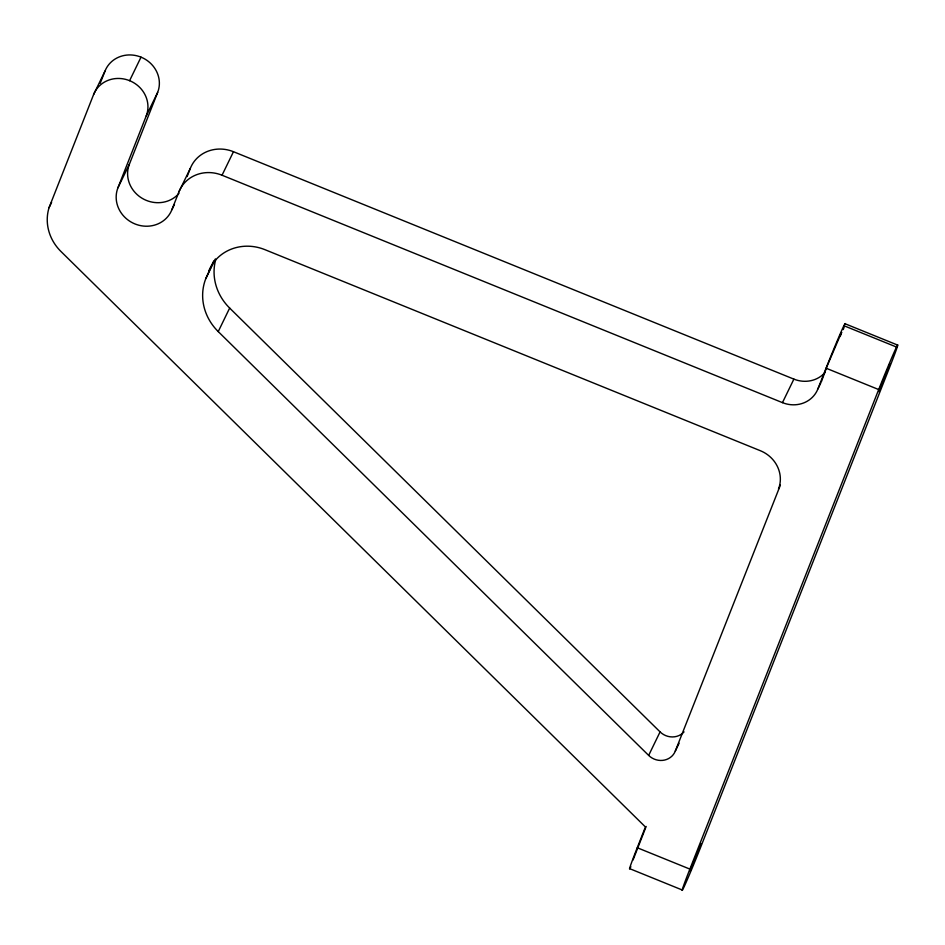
<?xml version="1.0" encoding="UTF-8"?>
<svg xmlns="http://www.w3.org/2000/svg" width="945" height="945" viewBox="0 0 945 945"><rect width="100%" height="100%" fill="white"/><g stroke="black" fill="none" stroke-linecap="round" stroke-linejoin="round"><path stroke-width="1.42" d="M633.055 859.974L646.167 826.462M821.37 381.78L827.324 365.609L841.534 332.392M840.188 336.467L841.676 332.427M630.858 866.707A35.52 0.933 -67.9 0 1 637.249 847.736L645.423 826.97L60.953 251.476A45.986 42.749 25.9 0 1 49.057 207.664L93.59 94.583L105.013 71.064A28.409 26.425 25.9 0 1 141.018 57.149A28.409 26.425 25.9 0 1 157.65 92.421L129.359 164.276L117.936 187.795A29.13 27.074 25.9 0 0 134.993 223.953A29.13 27.074 25.9 0 0 171.895 209.696L174.435 204.463M100.182 83.325L105.013 71.064M117.936 187.795L146.227 115.94L157.65 92.421M171.895 209.696L178.9 191.906L190.323 168.375A34.055 31.657 25.9 0 1 233.462 151.708L793.883 379.122A27.96 25.999 25.9 0 0 825.245 372.224M187.086 176.585L190.323 168.375M679.101 743.266L675.297 751.098A16.49 15.333 25.9 0 1 648.66 755.409L218.236 331.589A52.318 48.644 25.9 0 1 205.809 278.598L213.724 260.938M675.297 751.098L780.381 485.128M178.9 191.906A34.055 31.657 25.9 0 1 222.04 175.227L782.46 402.641A27.96 25.999 25.9 0 0 817.886 388.95L826.06 368.196A35.52 0.933 -67.9 0 1 845.114 323.922M896.521 347.051A35.52 0.933 -67.9 0 1 890.119 366.034L701.308 845.574A35.52 0.933 -67.9 0 1 683.495 888.076A35.52 0.933 -67.9 0 1 689.885 869.093L878.696 389.553A35.52 0.933 -67.9 0 1 896.521 347.051L843.873 325.694M49.057 207.664L51.597 202.443M93.59 94.583A28.409 26.425 25.9 0 1 129.595 80.668L141.018 57.149M222.04 175.227L233.462 151.708M205.809 278.598L215.33 258.989M218.236 331.589L229.659 308.07A52.318 48.644 25.9 0 1 215.743 259.497M782.46 402.641L793.883 379.122M817.886 388.95L820.792 382.973M648.66 755.409L660.082 731.891A16.49 15.333 25.9 0 0 684.05 731.891M844.936 323.698L897.585 345.055M826.06 368.196L878.696 389.553M637.249 847.736L689.885 869.093M629.795 868.703L682.432 890.072M229.659 308.07L660.082 731.891M129.595 80.668A28.409 26.425 25.9 0 1 146.227 115.94M778.479 489.049A30.866 28.693 25.9 0 0 760.406 450.741L264.895 249.657A44.391 41.273 25.9 0 0 208.644 271.392M178.936 193.418A29.13 27.074 25.9 0 1 142.317 198.403A29.13 27.074 25.9 0 1 129.359 164.276M844.369 326.379A35.52 0.933 -67.9 0 1 843.247 329.581M879.039 390.616L878.826 391.679L889.989 363.908L879.039 390.616M690.311 869.955L690.063 871.077L701.131 843.578L690.311 869.955"/></g></svg>
